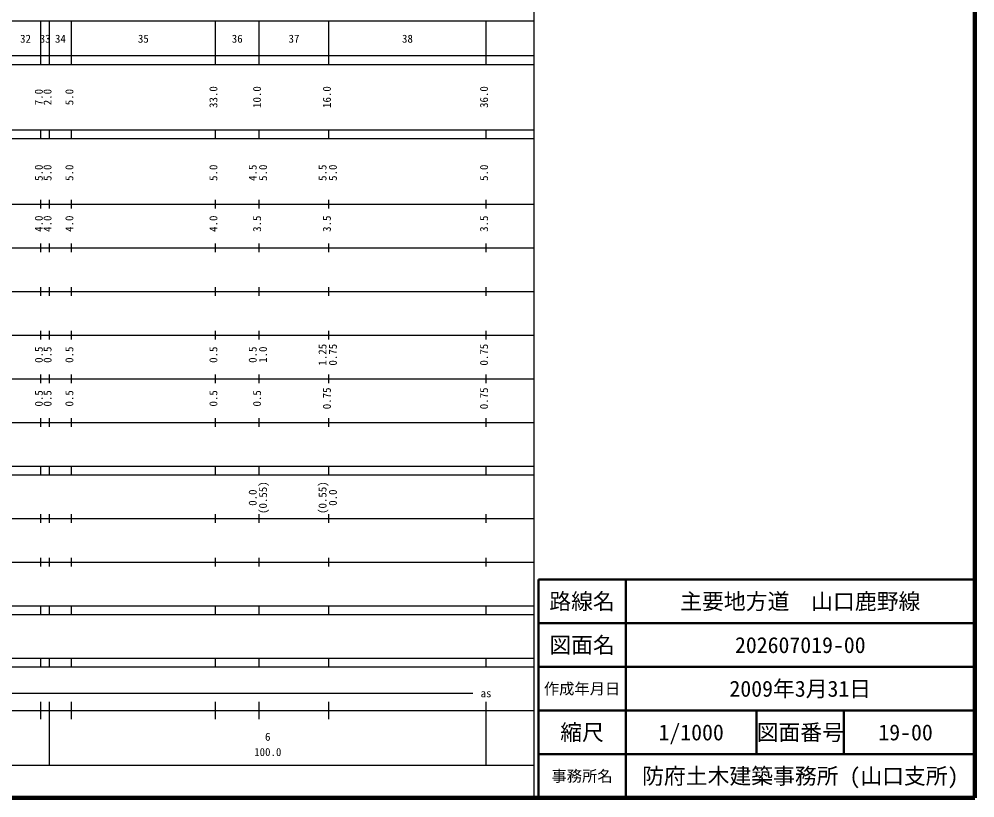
# Model space of a CAD drawing. Units: millimetres on the paper, enlarged 1000 times. Extents: x 40000 to 680000, y 20000 to 380000.
# Drawn here: x 461033 to 680000, y 20000 to 198357 of the extents above; entities that cross this region are included whole.
import ezdxf
from ezdxf.enums import TextEntityAlignment as Align

# ---------------------------------------------------------------- set-up
doc = ezdxf.new("R2010")
doc.units = ezdxf.units.MM
doc.header["$LTSCALE"] = 1000
for name, color, linetype, lineweight in [('M-TTL', 2, 'Continuous', 140), ('M-TTL-BAND', 7, 'Continuous', 25), ('M-TTL-FRAM', 2, 'Continuous', 50), ('M-TTL-LINE', 7, 'Continuous', 50)]:
    doc.layers.add(name, color=color, linetype=linetype, lineweight=lineweight)
doc.layers.add('M-TTL-TXT', color=7, linetype='Continuous')
doc.styles.add('ＭＳ ゴシック', font='')
doc.styles.get('ＭＳ ゴシック').set_extended_font_data('MS Gothic')

msp = doc.modelspace()

# ---------------------------------------------------------------- linework, layer by layer
at = {"layer": 'M-TTL'}
for p, q in [((680000, 20000), (680000, 380000)), ((40000, 20000), (680000, 20000))]:
    msp.add_line(p, q, dxfattribs=at)
at = {"layer": 'M-TTL-BAND'}
for p, q in [((579000, 20000), (579000, 370000)), ((68000, 198000), (579000, 198000)), ((466000, 188000), (466000, 198000)), ((468000, 188000), (468000, 198000)), ((473000, 188000), (473000, 198000)), ((506000, 188000), (506000, 198000)), ((516000, 188000), (516000, 198000)), ((532000, 188000), (532000, 198000)), ((568000, 188000), (568000, 198000)), ((40000, 190000), (579000, 190000)), ((40000, 188000), (579000, 188000)), ((40000, 173000), (579000, 173000)), ((466000, 171000), (466000, 173000)), ((468000, 171000), (468000, 173000)), ((473000, 171000), (473000, 173000)), ((506000, 171000), (506000, 173000)), ((516000, 171000), (516000, 173000)), ((532000, 171000), (532000, 173000)), ((568000, 171000), (568000, 173000)), ((40000, 171000), (579000, 171000)), ((40000, 156000), (579000, 156000)), ((466000, 155000), (466000, 157000)), ((468000, 155000), (468000, 157000)), ((473000, 155000), (473000, 157000)), ((506000, 155000), (506000, 157000)), ((516000, 155000), (516000, 157000)), ((532000, 155000), (532000, 157000)), ((568000, 155000), (568000, 157000)), ((466000, 145000), (466000, 147000)), ((468000, 145000), (468000, 147000)), ((473000, 145000), (473000, 147000)), ((506000, 145000), (506000, 147000)), ((516000, 145000), (516000, 147000)), ((532000, 145000), (532000, 147000)), ((568000, 145000), (568000, 147000)), ((46000, 146000), (579000, 146000)), ((52000, 136000), (579000, 136000)), ((466000, 135000), (466000, 137000)), ((468000, 135000), (468000, 137000)), ((473000, 135000), (473000, 137000)), ((506000, 135000), (506000, 137000)), ((516000, 135000), (516000, 137000)), ((532000, 135000), (532000, 137000)), ((568000, 135000), (568000, 137000)), ((46000, 126000), (579000, 126000)), ((466000, 125000), (466000, 127000)), ((468000, 125000), (468000, 127000)), ((473000, 125000), (473000, 127000)), ((506000, 125000), (506000, 127000)), ((516000, 125000), (516000, 127000)), ((532000, 125000), (532000, 127000)), ((568000, 125000), (568000, 127000)), ((466000, 115000), (466000, 117000)), ((468000, 115000), (468000, 117000)), ((473000, 115000), (473000, 117000)), ((506000, 115000), (506000, 117000)), ((516000, 115000), (516000, 117000)), ((532000, 115000), (532000, 117000)), ((568000, 115000), (568000, 117000)), ((52000, 116000), (579000, 116000)), ((46000, 106000), (579000, 106000)), ((466000, 105000), (466000, 107000)), ((468000, 105000), (468000, 107000)), ((473000, 105000), (473000, 107000)), ((506000, 105000), (506000, 107000)), ((516000, 105000), (516000, 107000)), ((532000, 105000), (532000, 107000)), ((568000, 105000), (568000, 107000)), ((40000, 96000), (579000, 96000)), ((466000, 94000), (466000, 96000)), ((468000, 94000), (468000, 96000)), ((473000, 94000), (473000, 96000)), ((506000, 94000), (506000, 96000)), ((516000, 94000), (516000, 96000)), ((532000, 94000), (532000, 96000)), ((568000, 94000), (568000, 96000)), ((40000, 94000), (579000, 94000)), ((49000, 84000), (579000, 84000)), ((466000, 83000), (466000, 85000)), ((468000, 83000), (468000, 85000)), ((473000, 83000), (473000, 85000)), ((506000, 83000), (506000, 85000)), ((516000, 83000), (516000, 85000)), ((532000, 83000), (532000, 85000)), ((568000, 83000), (568000, 85000)), ((466000, 73000), (466000, 75000)), ((468000, 73000), (468000, 75000)), ((473000, 73000), (473000, 75000)), ((506000, 73000), (506000, 75000)), ((516000, 73000), (516000, 75000)), ((532000, 73000), (532000, 75000)), ((568000, 73000), (568000, 75000)), ((40000, 74000), (579000, 74000)), ((40000, 64000), (579000, 64000)), ((466000, 62000), (466000, 64000)), ((468000, 62000), (468000, 64000)), ((473000, 62000), (473000, 64000)), ((506000, 62000), (506000, 64000)), ((516000, 62000), (516000, 64000)), ((532000, 62000), (532000, 64000)), ((568000, 62000), (568000, 64000)), ((40000, 62000), (579000, 62000)), ((40000, 52000), (579000, 52000)), ((466000, 50000), (466000, 52000)), ((468000, 50000), (468000, 52000)), ((473000, 50000), (473000, 52000)), ((506000, 50000), (506000, 52000)), ((516000, 50000), (516000, 52000)), ((532000, 50000), (532000, 52000)), ((568000, 50000), (568000, 52000)), ((40000, 50000), (579000, 50000)), ((180500, 44000), (565000, 44000)), ((466000, 38000), (466000, 42000)), ((468000, 27500), (468000, 42000)), ((473000, 38000), (473000, 42000)), ((506000, 38000), (506000, 42000)), ((516000, 38000), (516000, 42000)), ((532000, 38000), (532000, 42000)), ((568000, 27500), (568000, 42000)), ((40000, 40000), (579000, 40000)), ((68000, 27500), (579000, 27500))]:
    msp.add_line(p, q, dxfattribs=at)
at = {"layer": 'M-TTL-FRAM'}
for p, q in [((680000, 70000), (580000, 70000)), ((580000, 70000), (580000, 20000))]:
    msp.add_line(p, q, dxfattribs=at)
at = {"layer": 'M-TTL-LINE'}
for p, q in [((600000, 70000), (600000, 20000)), ((680000, 60000), (580000, 60000)), ((680000, 50000), (580000, 50000)), ((680000, 40000), (580000, 40000)), ((630000, 40000), (630000, 30000)), ((650000, 40000), (650000, 30000)), ((680000, 30000), (580000, 30000))]:
    msp.add_line(p, q, dxfattribs=at)

# ---------------------------------------------------------------- texts
at = {"layer": 'M-TTL-BAND', "style": 'ＭＳ ゴシック'}
for s, p in [('32', (462500, 192405)), ('33', (467000, 192405)), ('34', (470500, 192405)), ('35', (489500, 192405)), ('36', (511000, 192405)), ('37', (524000, 192405)), ('38', (550000, 192405)), ('as', (568000, 42500)), ('6', (518000, 32523)), ('100.0', (518000, 29033))]:
    msp.add_text(s, height=1833, dxfattribs=at).set_placement(p, align=Align.BOTTOM_CENTER)
for s, p in [('7.0', (467000, 180500)), ('2.0', (469000, 180500)), ('5.0', (474000, 180500)), ('33.0', (507000, 180500)), ('10.0', (517000, 180500)), ('16.0', (533000, 180500)), ('36.0', (569000, 180500)), ('5.0', (467000, 163174)), ('5.0', (469000, 163174)), ('5.0', (474000, 163174)), ('5.0', (507000, 163174)), ('4.5', (516000, 163174)), ('5.0', (518370, 163174)), ('5.5', (532000, 163174)), ('5.0', (534370, 163174)), ('5.0', (569000, 163174)), ('4.0', (467000, 151500)), ('4.0', (469000, 151500)), ('4.0', (474000, 151500)), ('4.0', (507000, 151500)), ('3.5', (517000, 151500)), ('3.5', (533000, 151500)), ('3.5', (569000, 151500)), ('0.5', (467000, 121500)), ('0.5', (469000, 121500)), ('0.5', (474000, 121500)), ('0.5', (507000, 121500)), ('0.5', (516000, 121500)), ('1.0', (518370, 121500)), ('1.25', (532000, 121500)), ('0.75', (534370, 121500)), ('0.75', (569000, 121500)), ('0.5', (467000, 111500)), ('0.5', (469000, 111500)), ('0.5', (474000, 111500)), ('0.5', (507000, 111500)), ('0.5', (517000, 111500)), ('0.75', (533000, 111500)), ('0.75', (569000, 111500)), ('(0.55)', (518370, 88764)), ('(0.55)', (532000, 88764)), ('0.0', (516000, 88764)), ('0.0', (534370, 88764))]:
    msp.add_text(s, height=1833, rotation=90, dxfattribs=at).set_placement(p, align=Align.BOTTOM_CENTER)
at = {"layer": 'M-TTL-TXT', "style": 'ＭＳ ゴシック'}
for s, height, p in [('路線名', 3666, (590000, 65000)), ('路線名', 3666, (590000, 65000)), ('主要地方道\u3000山口鹿野線', 3666, (640000, 65000)), ('図面名', 3666, (590000, 55000)), ('図面名', 3666, (590000, 55000)), ('202607019-00', 3666, (640000, 55000)), ('作成年月日', 2566, (590000, 45000)), ('作成年月日', 2566, (590000, 45000)), ('2009年3月31日', 3666, (640000, 45000)), ('縮尺', 3666, (590000, 35000)), ('縮尺', 3666, (590000, 35000)), ('図面番号', 3666, (640000, 35000)), ('図面番号', 3666, (640000, 35000)), ('1/1000', 3666, (615000, 35000)), ('19-00', 3666, (664125, 35000)), ('事務所名', 2566, (590000, 25000)), ('事務所名', 2566, (590000, 25000)), ('防府土木建築事務所 (山口支所)', 3666, (640000, 25000))]:
    msp.add_text(s, height=height, dxfattribs=at).set_placement(p, align=Align.MIDDLE_CENTER)

doc.saveas('drawing.dxf')
